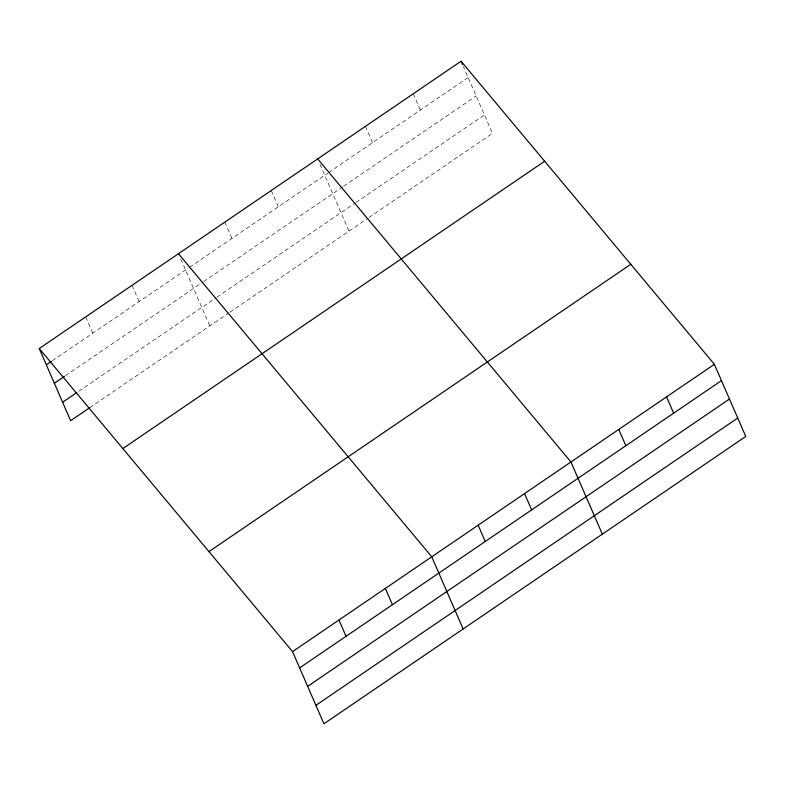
<?xml version="1.0" encoding="UTF-8"?>
<svg xmlns="http://www.w3.org/2000/svg" width="785" height="785" viewBox="0 0 785 785"><rect width="100%" height="100%" fill="white"/><g stroke="black" fill="none" stroke-linecap="round" stroke-linejoin="round"><path stroke-width="0.59" stroke-dasharray="3.92 2.94" d="M52.389 360.707L188.567 267.95M189.568 267.263L327.728 173.171M328.719 172.494L468.154 77.519M65.449 375.701L202.628 282.266M203.639 281.579L342.711 186.859M343.712 186.173L476.171 95.956M78.755 391.264L215.934 297.829M216.945 297.142L354.957 203.138M355.948 202.461L484.433 114.953M89.794 407.641L228.994 312.832M230.005 312.145L367.949 218.181M368.95 217.504L492.45 133.381L463.435 66.656M413.263 93.778L420.348 110.077M365.457 126.346L372.541 142.644M320.015 164.34L349.031 231.075M271.247 190.51L278.341 206.808M224.853 222.116L231.938 238.414M180.815 259.148L209.831 325.883M132.047 285.318L139.141 301.617M85.653 316.924L92.738 333.223"/><path stroke-width="1.18" d="M39.25 348.53L461.07 61.22L714.37 364.309L745.75 436.47L323.93 723.78L292.55 651.619L39.25 348.53L70.63 420.691L89.794 407.641M46.335 364.829L51.378 361.394M54.351 383.266L64.439 376.388M62.614 402.254L76.734 392.637M122.843 448.549L544.662 161.239M208.967 551.6L630.787 264.29M292.55 651.619L714.37 364.309M299.635 667.907L721.454 380.607M307.651 686.345L729.471 399.045M315.913 705.342L737.733 418.032M317.65 158.904L570.95 461.992L602.331 534.153M178.45 253.712L431.75 556.801L463.13 628.971M666.563 396.867L673.648 413.165M461.07 61.22L462.483 64.478M618.757 429.434L625.841 445.723M524.557 493.598L531.641 509.897M478.153 525.194L485.238 541.493M385.356 588.407L392.441 604.705M338.953 620.013L346.038 636.311"/></g></svg>
